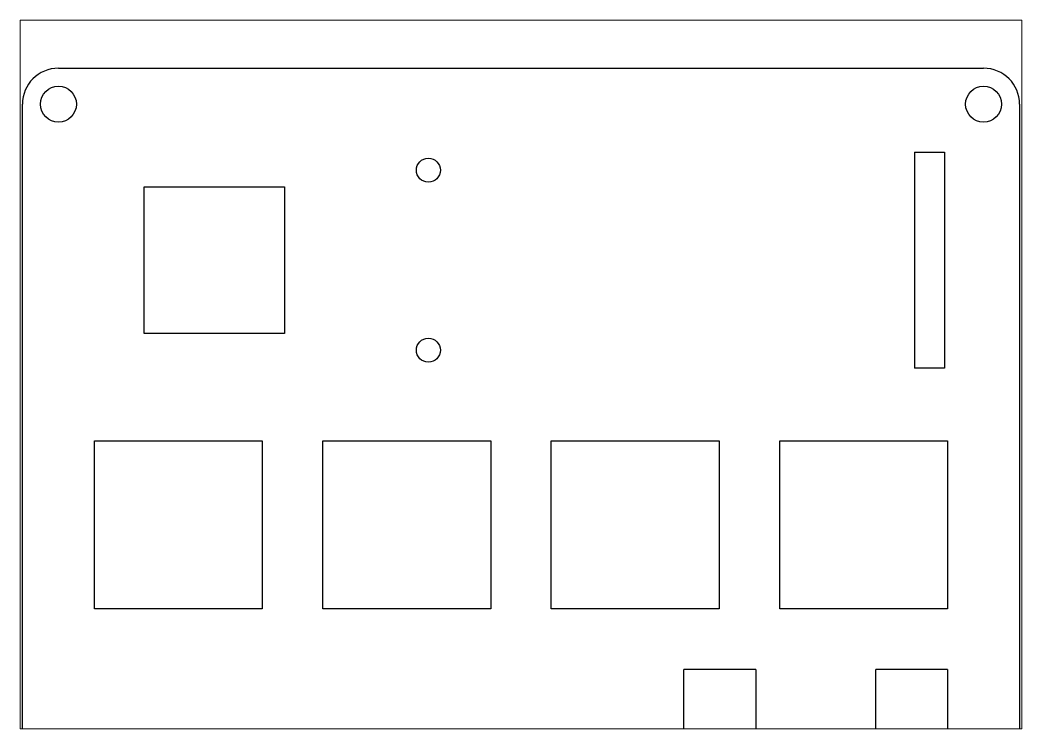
# Paper-space layout '布局1' of a CAD drawing. Extents: x 1.17 to 10.52, y 0.83 to 7.44.
# The model-space entities are those that its viewports show. They can reach past a viewport. Long polylines and large blocks are cut down to what shows.
import ezdxf

# ---------------------------------------------------------------- set-up
doc = ezdxf.new("R2010")
doc.units = 0
doc.header["$MEASUREMENT"] = 0

msp = doc.modelspace()

# ---------------------------------------------------------------- linework, layer by layer
at = {"linetype": 'Continuous'}
for p, q in [((-0.38035, 47.8331), (76.769, 47.8331)), ((71.019, 40.8231), (71.019, 22.8431)), ((71.019, 40.8231), (73.519, 40.8231)), ((73.519, 40.8231), (73.519, 22.8431)), ((6.76965, 37.9331), (18.46965, 37.9331)), ((6.76965, 25.7331), (6.76965, 37.9331)), ((18.46965, 37.9331), (18.46965, 25.7331)), ((18.46965, 25.7331), (6.76965, 25.7331)), ((73.519, 22.8431), (71.019, 22.8431)), ((51.77, -8.26636), (51.77, -2.26636)), ((57.77, -2.26636), (57.77, -8.26636)), ((67.769, -8.26636), (67.769, -2.26636))]:
    msp.add_line(p, q, dxfattribs=at)
at = {"color": 0}
for p, q in [((-3.38035, -19.26586), (-3.38035, 44.8331)), ((79.769, 44.8331), (79.769, -19.26586)), ((2.61965, 16.7831), (16.6192, 16.7831)), ((2.61965, 2.78364), (2.61965, 16.7831)), ((16.6192, 16.7831), (16.6192, 2.78364)), ((21.6697, 16.7831), (35.669, 16.7831)), ((21.6697, 2.78364), (21.6697, 16.7831)), ((35.669, 16.7831), (35.669, 2.78364)), ((40.7197, 16.7831), (54.719, 16.7831)), ((40.7197, 2.78364), (40.7197, 16.7831)), ((54.719, 16.7831), (54.719, 2.78364)), ((59.7697, 16.7831), (73.769, 16.7831)), ((59.7697, 2.78364), (59.7697, 16.7831)), ((73.769, 16.7831), (73.769, 2.78364)), ((16.6192, 2.78364), (2.61965, 2.78364)), ((35.669, 2.78364), (21.6697, 2.78364)), ((54.719, 2.78364), (40.7197, 2.78364)), ((73.769, 2.78364), (59.7697, 2.78364)), ((73.769, 2.78364), (59.7697, 2.78364)), ((57.77, -2.26636), (51.77, -2.26636)), ((73.769, -2.26636), (67.769, -2.26636)), ((73.769, -2.26636), (73.769, -8.26636))]:
    msp.add_line(p, q, dxfattribs=at)
at = {"linetype": 'Continuous'}
for centre, radius in [((-0.38035, 44.8331), 1.5), ((76.769, 44.8331), 1.5), ((30.469, 39.3331), 1), ((30.469, 24.3331), 1)]:
    msp.add_circle(centre, radius, dxfattribs=at)
for centre, start, end in [((-0.38035, 44.8331), 90, 180), ((76.769, 44.8331), 0, 90)]:
    msp.add_arc(centre, 3, start, end, dxfattribs=at)

psp = doc.layouts.new('布局1')

# ---------------------------------------------------------------- viewports
at = {"layer": '0', "linetype": 'Continuous', "view_target_point": (38.19519, 9.7827)}
psp.add_viewport(center=(5.8465, 4.1339), size=(9.3543, 6.614173), view_center_point=(-0.00087, 12.52567), view_height=59.0737734, dxfattribs=at)

doc.saveas('drawing.dxf')
